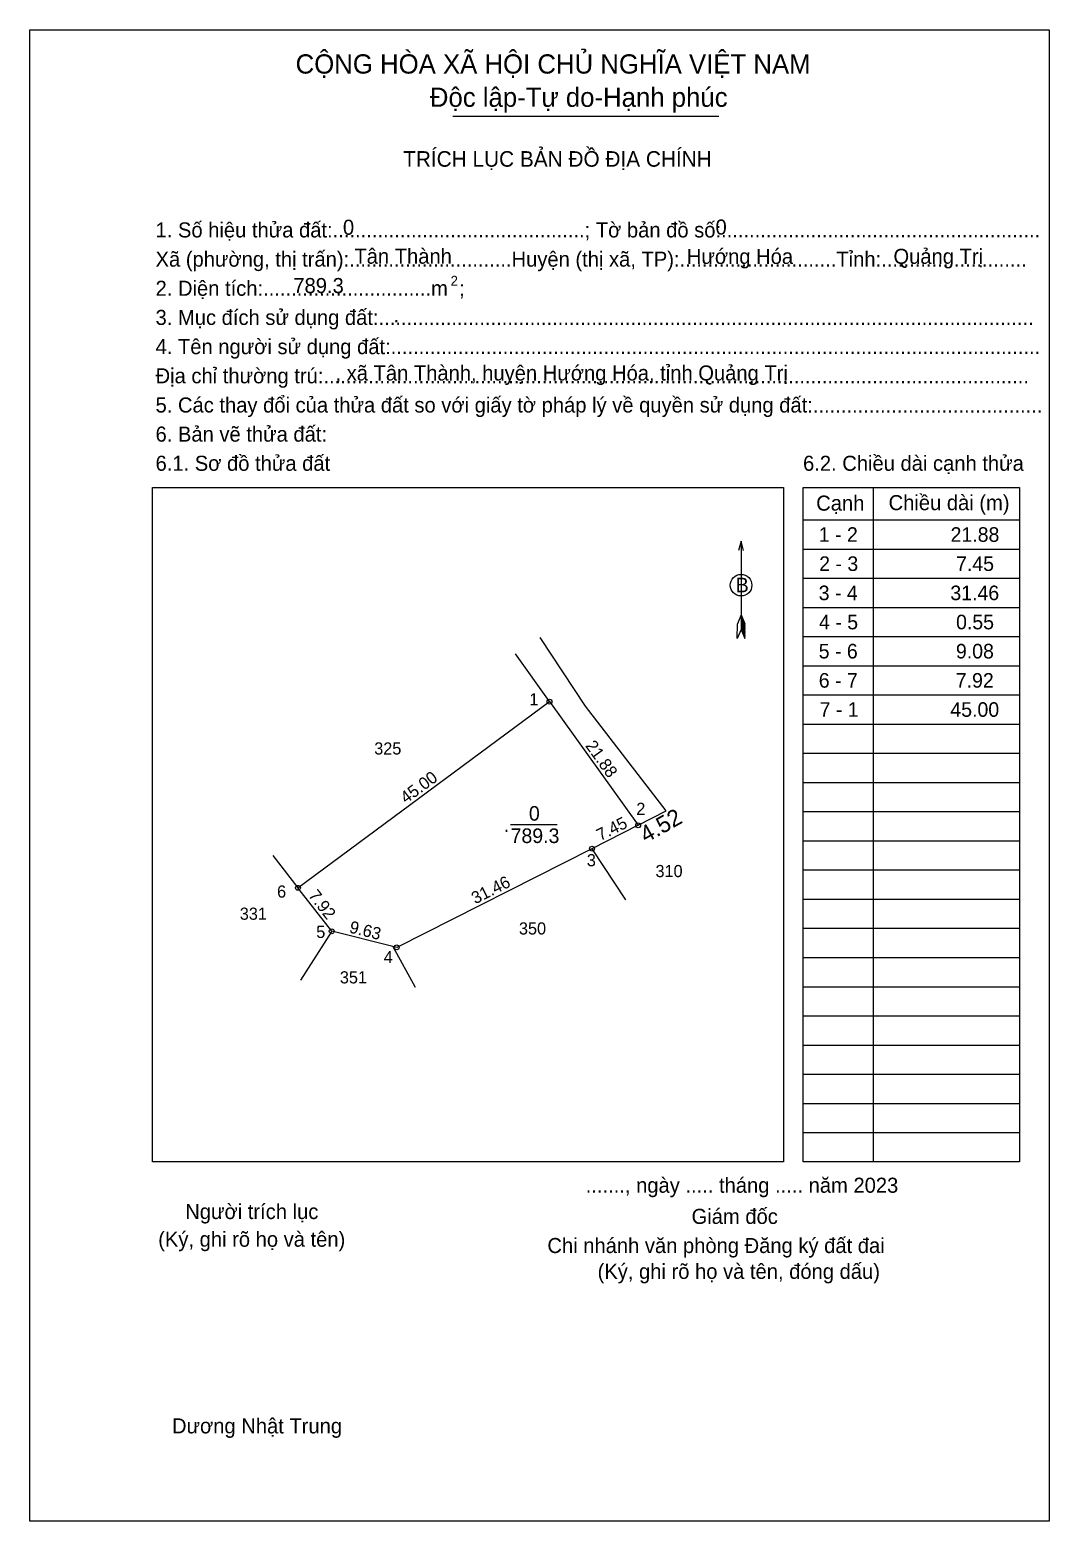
# Model space of a CAD drawing. Extents: x 547285 to 548519, y 1837565 to 1838136.
# Drawn here: x 547825.4 to 547972, y 1837921.1 to 1838135.5 of the extents above; entities that cross this region are included whole.
import ezdxf

# ---------------------------------------------------------------- set-up
doc = ezdxf.new("R2010")
doc.units = 0
for name, color, linetype in [('Level 1', 7, 'Continuous'), ('Level 10', 7, 'Continuous'), ('Level 11', 7, 'Continuous'), ('Level 13', 7, 'Continuous'), ('Level 2', 7, 'Continuous'), ('Level 23', 7, 'Continuous'), ('Level 49', 7, 'Continuous'), ('Level 52', 7, 'Continuous'), ('Level 6', 7, 'Continuous'), ('Level 8', 7, 'Continuous'), ('Level 9', 7, 'Continuous')]:
    doc.layers.add(name, color=color, linetype=linetype)

msp = doc.modelspace()

# ---------------------------------------------------------------- linework, layer by layer
at = {"layer": 'Level 1'}
for p, q in [((547825.39, 1838135.49), (547825.39, 1838135.49)), ((547843.04, 1838069.72), (547843.04, 1838069.72)), ((547946.64, 1838069.72), (547946.64, 1837972.77)), ((547936.57, 1838065.04), (547967.68, 1838065.04)), ((547927.66, 1838061.99), (547927.66, 1838049.3)), ((547936.57, 1838060.84), (547967.68, 1838060.84)), ((547936.57, 1838056.65), (547967.68, 1838056.65)), ((547936.57, 1838052.46), (547967.68, 1838052.46)), ((547927.66, 1838051.4), (547927.13, 1838050.11)), ((547927.66, 1838051.4), (547928.2, 1838050.11)), ((547927.66, 1838051.22), (547928.2, 1838049.92)), ((547927.66, 1838051.04), (547928.2, 1838049.74)), ((547927.66, 1838050.86), (547928.21, 1838049.55)), ((547927.66, 1838050.67), (547928.21, 1838049.36)), ((547927.66, 1838050.49), (547928.21, 1838049.17)), ((547927.66, 1838050.3), (547928.21, 1838048.98)), ((547927.1, 1838048.01), (547927.13, 1838050.11)), ((547927.66, 1838049.3), (547927.1, 1838048.01)), ((547927.66, 1838050.12), (547928.22, 1838048.79)), ((547927.66, 1838049.94), (547928.22, 1838048.61)), ((547927.66, 1838049.76), (547928.22, 1838048.42)), ((547927.66, 1838049.58), (547928.22, 1838048.23)), ((547927.66, 1838049.3), (547928.22, 1838048.01)), ((547928.22, 1838048.01), (547928.2, 1838050.11)), ((547936.57, 1838048.26), (547967.68, 1838048.26)), ((547936.57, 1838044.07), (547967.68, 1838044.07)), ((547936.57, 1838039.87), (547967.68, 1838039.87)), ((547936.57, 1838035.68), (547967.68, 1838035.68)), ((547936.57, 1838031.49), (547967.68, 1838031.49)), ((547936.57, 1838027.29), (547967.68, 1838027.29)), ((547936.57, 1838023.1), (547967.68, 1838023.1)), ((547936.57, 1838018.9), (547967.68, 1838018.9)), ((547936.57, 1838014.71), (547967.68, 1838014.71)), ((547936.57, 1838010.51), (547967.68, 1838010.51)), ((547936.57, 1838006.32), (547967.68, 1838006.32)), ((547936.57, 1838002.13), (547967.68, 1838002.13)), ((547936.57, 1837997.93), (547967.68, 1837997.93)), ((547936.57, 1837993.74), (547967.68, 1837993.74)), ((547936.57, 1837989.54), (547967.68, 1837989.54)), ((547936.57, 1837985.35), (547967.68, 1837985.35)), ((547936.57, 1837981.15), (547967.68, 1837981.15)), ((547936.57, 1837976.96), (547967.68, 1837976.96)), ((547933.77, 1837972.77), (547933.77, 1837972.77))]:
    msp.add_line(p, q, dxfattribs=at)
for points in [[(547843.04, 1838069.72), (547933.77, 1838069.72), (547933.77, 1837972.77), (547843.04, 1837972.77)], [(547936.57, 1838069.72), (547967.68, 1838069.72), (547967.68, 1837972.77), (547936.57, 1837972.77)]]:
    msp.add_lwpolyline(points, close=True, dxfattribs=at)
msp.add_lwpolyline([(547928.03, 1838060.64), (547927.66, 1838061.99), (547927.3, 1838060.64)], dxfattribs=at)
msp.add_circle((547927.66, 1838055.65), 1.55, dxfattribs=at)
at = {"layer": 'Level 10'}
msp.add_lwpolyline([(547868.8, 1838005.9), (547863.94, 1838012.15), (547900.12, 1838038.91), (547912.87, 1838021.13), (547906.22, 1838017.77), (547878.14, 1838003.58), (547877.61, 1838003.71)], close=True, dxfattribs=at)
at = {"layer": 'Level 11'}
for centre in [(547900.12, 1838038.91), (547912.87, 1838021.13), (547906.22, 1838017.77), (547863.94, 1838012.15), (547868.8, 1838005.9), (547868.8, 1838005.9), (547878.14, 1838003.58)]:
    msp.add_circle(centre, 0.35, dxfattribs=at)
at = {"layer": 'Level 13'}
for p, q in [((547886.21, 1838123.1), (547924.47, 1838123.1)), ((547900.12, 1838038.91), (547895.2, 1838045.77)), ((547860.34, 1838016.78), (547863.94, 1838012.15)), ((547906.22, 1838017.77), (547911.03, 1838010.41)), ((547868.81, 1838005.89), (547864.31, 1837998.85)), ((547877.61, 1838003.71), (547880.8, 1837997.85))]:
    msp.add_line(p, q, dxfattribs=at)
at = {"layer": 'Level 2'}
msp.add_lwpolyline([(547825.39, 1838135.5), (547971.96, 1838135.5), (547971.96, 1837921.08), (547825.39, 1837921.08)], close=True, dxfattribs=at)
at = {"layer": 'Level 23'}
msp.add_lwpolyline([(547916.88, 1838023.21), (547905.28, 1838038.27), (547898.75, 1838048.12)], dxfattribs=at)
at = {"layer": 'Level 8'}
msp.add_line((547912.87, 1838021.13), (547916.88, 1838023.21), dxfattribs=at)
at = {"layer": 'Level 9'}
msp.add_line((547894.51, 1838021.24), (547901.23, 1838021.24), dxfattribs=at)

# ---------------------------------------------------------------- texts
at = {"layer": 'Level 1'}
for s, height, p in [('TRÍCH LỤC BẢN ĐỒ ĐỊA CHÍNH', 2.237, (547879.07, 1838115.82)), ('1. Số hiệu thửa đất:.............................................; Tờ bản đồ số:.........................................................', 2.16701, (547843.47, 1838105.65)), ('Xã (phường, thị trấn):.............................Huyện (thị xã, TP):............................Tỉnh:..........................', 2.16701, (547843.47, 1838101.45)), ('2', 1.4, (547885.9, 1838098.73)), ('2. Diện tích:..............................m  ;', 2.167, (547843.47, 1838097.26)), ('3. Mục đích sử dụng đất:.....................................................................................................................', 2.16701, (547843.47, 1838093.07)), ('4. Tên người sử dụng đất:....................................................................................................................', 2.16701, (547843.47, 1838088.87)), ('Địa chỉ thường trú:..............................................................................................................................', 2.16701, (547843.47, 1838084.68)), ('5. Các thay đổi của thửa đất so với giấy tờ pháp lý về quyền sử dụng đất:.........................................', 2.16701, (547843.47, 1838080.48)), ('6. Bản vẽ thửa đất:', 2.167, (547843.47, 1838076.29)), ('6.1. Sơ đồ thửa đất', 2.167, (547843.47, 1838072.1)), ('6.2. Chiều dài cạnh thửa', 2.167, (547936.57, 1838072.1)), ('Cạnh', 2.167, (547938.46, 1838066.37)), ('Chiều dài (m)', 2.167, (547948.87, 1838066.44)), ('B', 2.1, (547926.89, 1838054.63)), ('......., ngày ..... tháng ..... năm 2023', 2.167, (547905.32, 1837968.3)), ('Người trích lục', 2.167, (547847.74, 1837964.52)), ('Giám đốc', 2.167, (547920.54, 1837963.82)), ('(Ký, ghi rõ họ và tên)', 2.167, (547843.85, 1837960.54)), ('Chi nhánh văn phòng Đăng ký đất đai', 2.167, (547899.81, 1837959.63)), ('(Ký, ghi rõ họ và tên, đóng dấu)', 2.167, (547907.03, 1837955.92)), ('Dương Nhật Trung', 2.167, (547845.83, 1837933.7))]:
    msp.add_text(s, height=height, dxfattribs=at).set_placement(p)
at = {"layer": 'Level 13'}
for s, height, p in [('CỘNG HÒA XÃ HỘI CHỦ NGHĨA VIỆT NAM', 2.7682, (547863.61, 1838129.21)), ('Độc lập-Tự do-Hạnh phúc', 2.7682, (547882.91, 1838124.43)), ('0', 2.1, (547897.15, 1838021.8)), ('.', 2.1, (547893.54, 1838020.19)), ('789.3', 2.097, (547894.52, 1838018.58))]:
    msp.add_text(s, height=height, dxfattribs=at).set_placement(p)
msp.add_text('4.52', height=2.4, rotation=29.2165, dxfattribs=at).set_placement((547913.97, 1838018.53))
at = {"layer": 'Level 49'}
for s, rotation, p in [('21.88', 305.6442, (547905.19, 1838032.56)), ('45.00', 36.4879, (547879.48, 1838024.17)), ('7.45', 26.8051, (547907.42, 1838018.84)), ('31.46', 26.8044, (547889.44, 1838009.76)), ('7.92', 307.8686, (547865.35, 1838011.02)), ('9.63', 346.0403, (547871.22, 1838005.73))]:
    msp.add_text(s, height=1.748, rotation=rotation, dxfattribs=at).set_placement(p)
at = {"layer": 'Level 52'}
for s, p in [('1 - 2', (547938.83, 1838061.89)), ('21.88', (547957.78, 1838061.89)), ('2 - 3', (547938.89, 1838057.7)), ('7.45', (547958.57, 1838057.7)), ('3 - 4', (547938.82, 1838053.5)), ('31.46', (547957.75, 1838053.5)), ('4 - 5', (547938.87, 1838049.31)), ('0.55', (547958.57, 1838049.31)), ('5 - 6', (547938.82, 1838045.12)), ('9.08', (547958.55, 1838045.12)), ('6 - 7', (547938.83, 1838040.92)), ('7.92', (547958.53, 1838040.92)), ('7 - 1', (547938.95, 1838036.73)), ('45.00', (547957.75, 1838036.73))]:
    msp.add_text(s, height=2.097, dxfattribs=at).set_placement(p)
at = {"layer": 'Level 6'}
for s, height, p in [('0', 2.17, (547870.41, 1838106.03)), ('0', 2.17, (547923.98, 1838106.06)), ('Tân Thành', 2.167, (547872.06, 1838101.87)), ('Hướng Hóa', 2.167, (547919.86, 1838101.84)), ('Quảng Trị', 2.167, (547949.57, 1838101.85)), ('789.3', 2.167, (547863.28, 1838097.65)), ('.', 2.17, (547877.69, 1838093.43)), (', xã Tân Thành, huyện Hướng Hóa, tỉnh Quảng Trị', 2.167, (547869.34, 1838085.08))]:
    msp.add_text(s, height=height, dxfattribs=at).set_placement(p)
at = {"layer": 'Level 9'}
for s, height, p in [('1', 1.75, (547897.21, 1838038.36)), ('325', 1.748, (547874.91, 1838031.31)), ('2', 1.75, (547912.59, 1838022.63)), ('3', 1.75, (547905.48, 1838015.24)), ('310', 1.748, (547915.35, 1838013.68)), ('6', 1.75, (547860.94, 1838010.74)), ('331', 1.748, (547855.58, 1838007.55)), ('5', 1.75, (547866.57, 1838004.93)), ('350', 1.748, (547895.72, 1838005.43)), ('4', 1.75, (547876.28, 1838001.33)), ('351', 1.748, (547869.97, 1837998.4))]:
    msp.add_text(s, height=height, dxfattribs=at).set_placement(p)

doc.saveas('drawing.dxf')
